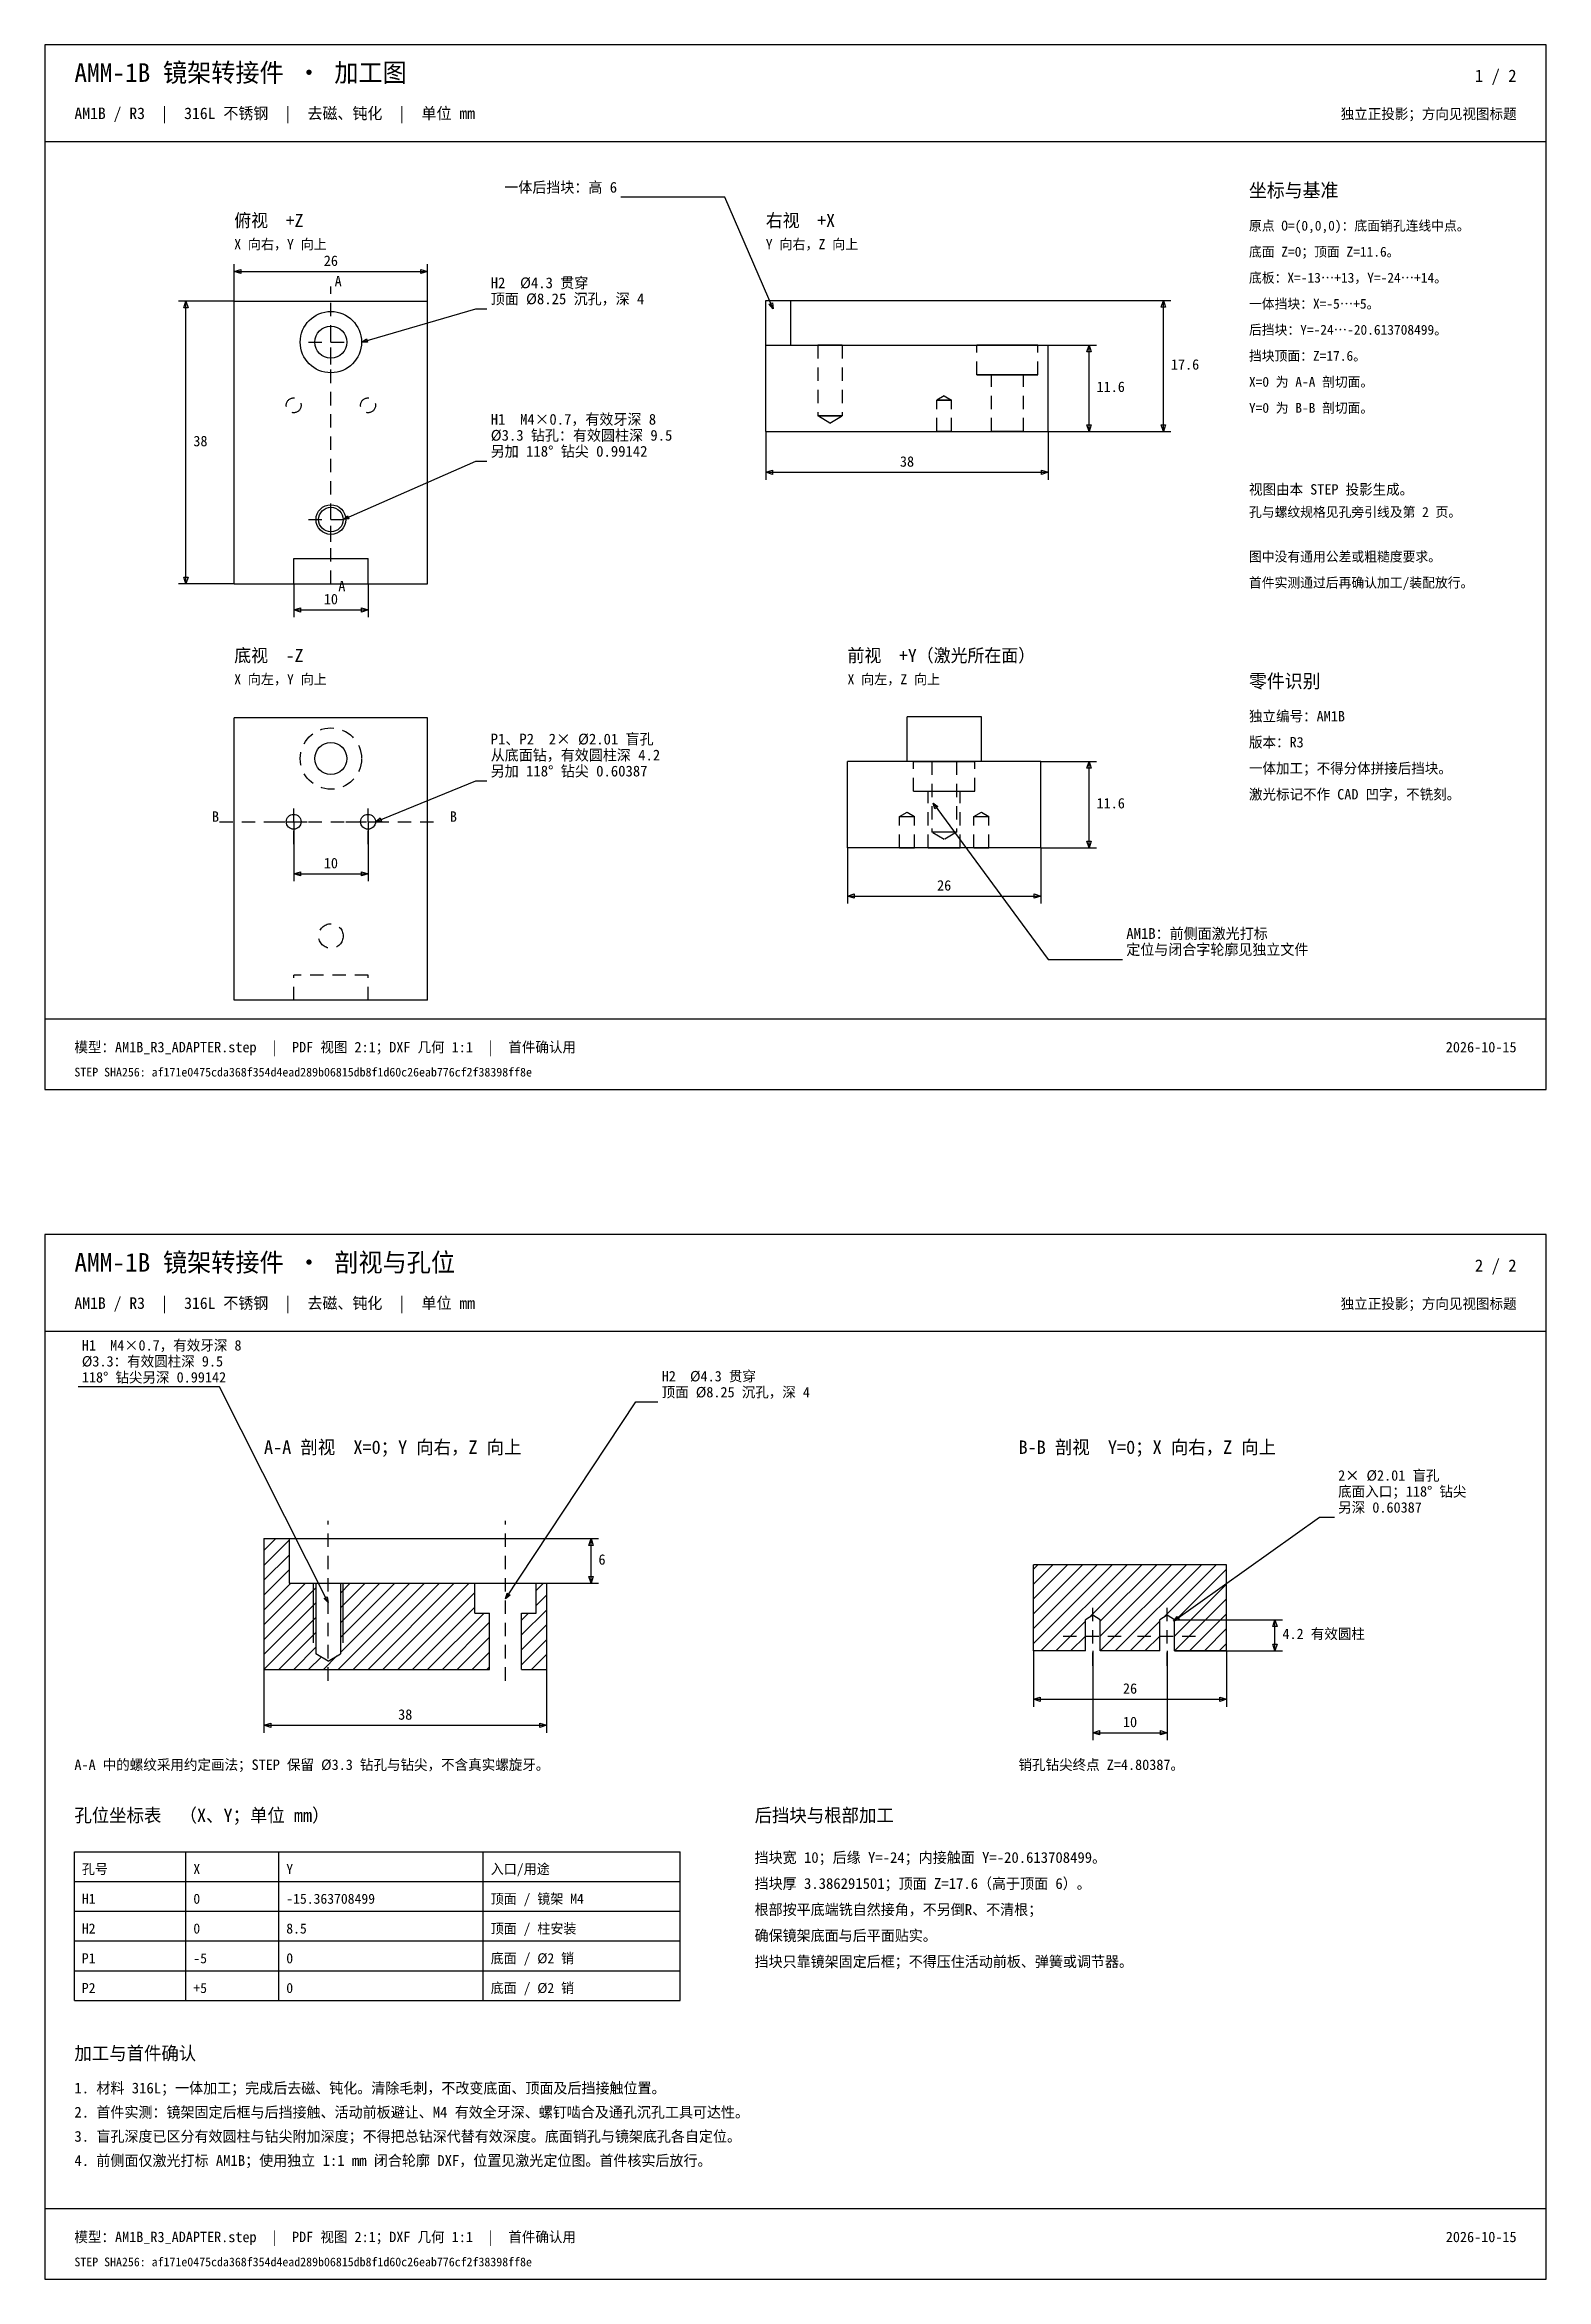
# Model space of a CAD drawing. Header units: millimetres. Extents: x 4 to 206, y -156 to 144.
import ezdxf
from ezdxf.enums import TextEntityAlignment as Align

# ---------------------------------------------------------------- set-up
doc = ezdxf.new("R2010")
doc.units = ezdxf.units.MM
doc.linetypes.add('HIDDEN_DASH', pattern=[3, 1.8, -1.2])
for name, color, linetype in [('ANNOTATION', 7, 'Continuous'), ('GEOMETRY', 7, 'Continuous'), ('HATCH', 8, 'Continuous'), ('HIDDEN', 8, 'HIDDEN_DASH'), ('SECTION', 7, 'Continuous'), ('THREAD', 7, 'Continuous')]:
    doc.layers.add(name, color=color, linetype=linetype)

msp = doc.modelspace()

# ---------------------------------------------------------------- linework, layer by layer
at = {"layer": 'ANNOTATION'}
for p, q in [((4, 131.5), (206, 131.5)), ((95.5, 124), (81.5, 124)), ((102, 109), (95.5, 124)), ((29.5, 110), (29.5, 115)), ((55.5, 110), (55.5, 115)), ((29.5, 114), (55.5, 114)), ((29.5, 110), (22, 110)), ((23, 72), (23, 110)), ((46.62, 104.5), (62, 109)), ((62, 109), (63.5, 109)), ((101, 110.1), (155.5, 110.1)), ((154.5, 92.5), (154.5, 110.1)), ((139, 104.1), (145.5, 104.1)), ((144.5, 92.5), (144.5, 104.1)), ((101, 92.5), (101, 86)), ((101, 92.5), (155.5, 92.5)), ((139, 92.5), (139, 86)), ((139, 92.5), (145.5, 92.5)), ((44.15, 80.64), (62, 88.5)), ((62, 88.5), (63.5, 88.5)), ((101, 87), (139, 87)), ((29.5, 72), (22, 72)), ((37.5, 72), (37.5, 67.5)), ((47.5, 72), (47.5, 67.5)), ((37.5, 68.5), (47.5, 68.5)), ((138, 48.1), (145.5, 48.1)), ((144.5, 36.5), (144.5, 48.1)), ((48.51, 40), (62, 45.5)), ((62, 45.5), (63.5, 45.5)), ((123.5, 42.5), (139, 21.5)), ((37.5, 40), (37.5, 32)), ((47.5, 40), (47.5, 32)), ((112, 36.5), (112, 29)), ((138, 36.5), (138, 29)), ((138, 36.5), (145.5, 36.5)), ((37.5, 33), (47.5, 33)), ((112, 30), (138, 30)), ((139, 21.5), (149, 21.5)), ((4, 13.5), (206, 13.5)), ((4, -28.5), (206, -28.5)), ((27.5, -36), (8.5, -36)), ((42.13, -65), (27.5, -36)), ((66, -64.5), (83.5, -38)), ((83.5, -38), (86.5, -38)), ((155.85, -67.5), (175.5, -53.5)), ((175.5, -53.5), (177.5, -53.5)), ((36.88, -56.4), (78.5, -56.4)), ((77.5, -62.4), (77.5, -56.4)), ((36.88, -62.4), (78.5, -62.4)), ((156, -67.3), (170.5, -67.3)), ((169.5, -71.5), (169.5, -67.3)), ((137, -71.5), (137, -79)), ((145, -71.5), (145, -83.5)), ((155, -71.5), (155, -83.5)), ((156, -71.5), (170.5, -71.5)), ((163, -71.5), (163, -79)), ((33.5, -74), (33.5, -82.5)), ((71.5, -74), (71.5, -82.5)), ((137, -78), (163, -78)), ((33.5, -81.5), (71.5, -81.5)), ((145, -82.5), (155, -82.5)), ((8, -98.5), (89.5, -98.5)), ((8, -118.5), (8, -98.5)), ((23, -118.5), (23, -98.5)), ((35.5, -118.5), (35.5, -98.5)), ((63, -118.5), (63, -98.5)), ((89.5, -118.5), (89.5, -98.5)), ((8, -102.5), (89.5, -102.5)), ((8, -106.5), (89.5, -106.5)), ((8, -110.5), (89.5, -110.5)), ((8, -114.5), (89.5, -114.5)), ((8, -118.5), (89.5, -118.5)), ((4, -146.5), (206, -146.5))]:
    msp.add_line(p, q, dxfattribs=at)
for points in [[(4, 4), (206, 4), (206, 144.5), (4, 144.5)], [(29.5, 114), (30.4, 114.29), (30.4, 113.71)], [(55.5, 114), (54.6, 113.71), (54.6, 114.29)], [(23, 110), (23.29, 109.1), (22.71, 109.1)], [(102, 109), (101.48, 109.59), (101.92, 109.78)], [(154.5, 110.1), (154.79, 109.2), (154.21, 109.2)], [(46.62, 104.5), (47.28, 104.94), (47.41, 104.48)], [(144.5, 104.1), (144.79, 103.2), (144.21, 103.2)], [(144.5, 92.5), (144.21, 93.4), (144.79, 93.4)], [(154.5, 92.5), (154.21, 93.4), (154.79, 93.4)], [(101, 87), (101.9, 87.29), (101.9, 86.71)], [(139, 87), (138.1, 86.71), (138.1, 87.29)], [(44.15, 80.64), (44.74, 81.16), (44.93, 80.72)], [(23, 72), (22.71, 72.9), (23.29, 72.9)], [(37.5, 68.5), (38.4, 68.79), (38.4, 68.21)], [(47.5, 68.5), (46.6, 68.21), (46.6, 68.79)], [(144.5, 48.1), (144.79, 47.2), (144.21, 47.2)], [(123.5, 42.5), (124.14, 42.04), (123.75, 41.75)], [(48.51, 40), (49.11, 40.51), (49.29, 40.06)], [(144.5, 36.5), (144.21, 37.4), (144.79, 37.4)], [(37.5, 33), (38.4, 33.29), (38.4, 32.71)], [(47.5, 33), (46.6, 32.71), (46.6, 33.29)], [(112, 30), (112.9, 30.29), (112.9, 29.71)], [(138, 30), (137.1, 29.71), (137.1, 30.29)], [(4, -156), (206, -156), (206, -15.5), (4, -15.5)], [(77.5, -56.4), (77.79, -57.3), (77.21, -57.3)], [(77.5, -62.4), (77.21, -61.5), (77.79, -61.5)], [(42.13, -65), (41.58, -64.44), (42.01, -64.22)], [(66, -64.5), (66.21, -63.74), (66.61, -64.01)], [(155.85, -67.5), (156.32, -66.87), (156.6, -67.26)], [(169.5, -67.3), (169.79, -68.2), (169.21, -68.2)], [(169.5, -71.5), (169.21, -70.6), (169.79, -70.6)], [(137, -78), (137.9, -77.71), (137.9, -78.29)], [(163, -78), (162.1, -78.29), (162.1, -77.71)], [(33.5, -81.5), (34.4, -81.21), (34.4, -81.79)], [(71.5, -81.5), (70.6, -81.79), (70.6, -81.21)], [(145, -82.5), (145.9, -82.21), (145.9, -82.79)], [(155, -82.5), (154.1, -82.79), (154.1, -82.21)]]:
    msp.add_lwpolyline(points, close=True, dxfattribs=at)
at = {"layer": 'GEOMETRY'}
for p, q in [((29.5, 72), (29.5, 110)), ((29.5, 110), (55.5, 110)), ((55.5, 72), (55.5, 110)), ((101, 104.1), (101, 110.1)), ((101, 110.1), (104.39, 110.1)), ((104.39, 104.1), (104.39, 110.1)), ((101, 92.5), (101, 104.1)), ((101, 104.1), (139, 104.1)), ((139, 92.5), (139, 104.1)), ((101, 92.5), (139, 92.5)), ((37.5, 72), (37.5, 75.39)), ((37.5, 75.39), (47.5, 75.39)), ((47.5, 72), (47.5, 75.39)), ((29.5, 72), (37.5, 72)), ((37.5, 72), (47.5, 72)), ((47.5, 72), (55.5, 72)), ((130, 54.1), (120, 54.1)), ((120, 48.1), (120, 54.1)), ((130, 48.1), (130, 54.1)), ((55.5, 54), (29.5, 54)), ((29.5, 16), (29.5, 54)), ((55.5, 16), (55.5, 54)), ((138, 48.1), (112, 48.1)), ((112, 36.5), (112, 48.1)), ((138, 36.5), (138, 48.1)), ((138, 36.5), (112, 36.5)), ((55.5, 16), (29.5, 16))]:
    msp.add_line(p, q, dxfattribs=at)
for centre, radius in [((42.5, 104.5), 4.12), ((42.5, 104.5), 2.15), ((42.5, 80.64), 1.65), ((42.5, 48.5), 2.15), ((37.5, 40), 1), ((47.5, 40), 1)]:
    msp.add_circle(centre, radius, dxfattribs=at)
at = {"layer": 'HATCH'}
for points in [[(33.5, -58), (35.1, -56.4)], [(33.5, -60), (36.89, -56.61)], [(33.5, -62), (36.89, -58.61)], [(137, -70.5), (147.6, -59.9)], [(137, -68.5), (145.6, -59.9)], [(137, -66.5), (143.6, -59.9)], [(137, -64.5), (141.6, -59.9)], [(137, -62.5), (139.6, -59.9)], [(137, -60.5), (137.6, -59.9)], [(138, -71.5), (149.6, -59.9)], [(144.51, -66.99), (151.6, -59.9)], [(146, -71.5), (157.6, -59.9)], [(146, -69.5), (155.6, -59.9)], [(146, -67.5), (153.6, -59.9)], [(148, -71.5), (159.6, -59.9)], [(154.51, -66.99), (161.6, -59.9)], [(33.5, -64), (36.89, -60.61)], [(33.5, -68), (39.1, -62.4)], [(33.5, -66), (37.1, -62.4)], [(33.5, -70), (40.49, -63.01)], [(43.5, -74), (55.1, -62.4)], [(43.79, -71.71), (53.1, -62.4)], [(43.79, -69.71), (51.1, -62.4)], [(43.79, -67.71), (49.1, -62.4)], [(43.79, -65.71), (47.1, -62.4)], [(43.79, -63.71), (45.1, -62.4)], [(45.5, -74), (57.1, -62.4)], [(47.5, -74), (59.1, -62.4)], [(49.5, -74), (61.1, -62.4)], [(70.12, -63.38), (71.1, -62.4)], [(156, -67.5), (163, -60.5)], [(156, -69.5), (163, -62.5)], [(33.5, -72), (40.49, -65.01)], [(51.5, -74), (61.88, -63.62)], [(53.5, -74), (61.88, -65.62)], [(68.15, -69.35), (71.5, -66)], [(70.12, -65.38), (71.5, -64)], [(156, -71.5), (163, -64.5)], [(33.5, -74), (40.49, -67.01)], [(35.5, -74), (40.49, -69.01)], [(55.5, -74), (63.1, -66.4)], [(57.5, -74), (63.85, -67.65)], [(68.15, -67.35), (69.1, -66.4)], [(68.15, -71.35), (71.5, -68)], [(140, -71.5), (144, -67.5)], [(150, -71.5), (154, -67.5)], [(158, -71.5), (163, -66.5)], [(160, -71.5), (163, -68.5)], [(37.5, -74), (40.49, -71.01)], [(59.5, -74), (63.85, -69.65)], [(61.5, -74), (63.85, -71.65)], [(68.15, -73.35), (71.5, -70)], [(69.5, -74), (71.5, -72)], [(142, -71.5), (144, -69.5)], [(152, -71.5), (154, -69.5)], [(162, -71.5), (163, -70.5)], [(39.5, -74), (41.18, -72.32)], [(41.5, -74), (43.32, -72.18)], [(63.5, -74), (63.85, -73.65)]]:
    msp.add_lwpolyline(points, dxfattribs=at)
at = {"layer": 'HIDDEN'}
for p, q in [((42.5, 72), (42.5, 112)), ((42.5, 101.5), (42.5, 107.5)), ((39.5, 104.5), (45.5, 104.5)), ((101, 104.1), (104.39, 104.1)), ((107.99, 104.1), (107.99, 94.6)), ((111.29, 104.1), (111.29, 94.6)), ((129.38, 100.1), (129.38, 104.1)), ((137.62, 100.1), (137.62, 104.1)), ((131.35, 92.5), (131.35, 100.1)), ((135.65, 92.5), (135.65, 100.1)), ((125, 97.3), (124, 96.7)), ((124, 92.5), (124, 96.7)), ((125, 97.3), (126, 96.7)), ((126, 92.5), (126, 96.7)), ((109.64, 93.61), (107.99, 94.6)), ((109.64, 93.61), (111.29, 94.6)), ((42.5, 77.64), (42.5, 83.64)), ((39.5, 80.64), (45.5, 80.64)), ((29.5, 72), (55.5, 72)), ((120, 48.1), (112, 48.1)), ((130, 48.1), (120, 48.1)), ((120.88, 44.1), (120.88, 48.1)), ((123.35, 48.1), (123.35, 38.6)), ((126.65, 48.1), (126.65, 38.6)), ((129.12, 44.1), (129.12, 48.1)), ((138, 48.1), (130, 48.1)), ((37.5, 37), (37.5, 43)), ((47.5, 37), (47.5, 43)), ((122.85, 36.5), (122.85, 44.1)), ((127.15, 36.5), (127.15, 44.1)), ((27.5, 40), (57.5, 40)), ((34.5, 40), (40.5, 40)), ((44.5, 40), (50.5, 40)), ((119, 40.7), (120, 41.3)), ((119, 36.5), (119, 40.7)), ((120, 41.3), (121, 40.7)), ((121, 36.5), (121, 40.7)), ((129, 40.7), (130, 41.3)), ((129, 36.5), (129, 40.7)), ((130, 41.3), (131, 40.7)), ((131, 36.5), (131, 40.7)), ((125, 37.61), (123.35, 38.6)), ((126.65, 38.6), (125, 37.61)), ((47.5, 19.39), (37.5, 19.39)), ((37.5, 16), (37.5, 19.39)), ((47.5, 16), (47.5, 19.39)), ((37.5, 16), (29.5, 16)), ((47.5, 16), (37.5, 16)), ((55.5, 16), (47.5, 16)), ((42.14, -75.5), (42.14, -54)), ((66, -75.5), (66, -54)), ((145, -73.5), (145, -65.5)), ((155, -73.5), (155, -65.5)), ((141, -69.5), (149, -69.5)), ((151, -69.5), (159, -69.5))]:
    msp.add_line(p, q, dxfattribs=at)
for points in [[(111.29, 104.1), (111.24, 104.1), (111.12, 104.1), (110.93, 104.1), (110.67, 104.1), (110.35, 104.1), (110, 104.1), (109.64, 104.1), (109.27, 104.1), (108.92, 104.1), (108.61, 104.1), (108.35, 104.1), (108.15, 104.1), (108.03, 104.1), (107.99, 104.1)], [(107.99, 104.1), (108, 104.1), (108.03, 104.1), (108.08, 104.1), (108.15, 104.1), (108.24, 104.1), (108.35, 104.1), (108.47, 104.1), (108.61, 104.1), (108.76, 104.1), (108.92, 104.1), (109.09, 104.1), (109.27, 104.1), (109.45, 104.1), (109.64, 104.1)], [(109.64, 104.1), (109.82, 104.1), (110, 104.1), (110.18, 104.1), (110.35, 104.1), (110.51, 104.1), (110.67, 104.1), (110.8, 104.1), (110.93, 104.1), (111.03, 104.1), (111.12, 104.1), (111.19, 104.1), (111.24, 104.1), (111.28, 104.1), (111.29, 104.1)], [(137.62, 104.1), (137.52, 104.1), (137.22, 104.1), (136.73, 104.1), (136.07, 104.1), (135.29, 104.1), (134.42, 104.1), (133.5, 104.1), (132.58, 104.1), (131.71, 104.1), (130.93, 104.1), (130.27, 104.1), (129.78, 104.1), (129.48, 104.1), (129.38, 104.1)], [(129.38, 104.1), (129.4, 104.1), (129.48, 104.1), (129.61, 104.1), (129.78, 104.1), (130.01, 104.1), (130.27, 104.1), (130.58, 104.1), (130.93, 104.1), (131.31, 104.1), (131.71, 104.1), (132.14, 104.1), (132.58, 104.1), (133.04, 104.1), (133.5, 104.1)], [(133.5, 104.1), (133.96, 104.1), (134.42, 104.1), (134.86, 104.1), (135.29, 104.1), (135.69, 104.1), (136.07, 104.1), (136.42, 104.1), (136.73, 104.1), (136.99, 104.1), (137.22, 104.1), (137.39, 104.1), (137.52, 104.1), (137.6, 104.1), (137.62, 104.1)], [(137.62, 100.1), (137.52, 100.1), (137.22, 100.1), (136.73, 100.1), (136.07, 100.1), (135.29, 100.1), (134.42, 100.1), (133.5, 100.1), (132.58, 100.1), (131.71, 100.1), (130.93, 100.1), (130.27, 100.1), (129.78, 100.1), (129.48, 100.1), (129.38, 100.1)], [(129.38, 100.1), (129.4, 100.1), (129.48, 100.1), (129.61, 100.1), (129.78, 100.1), (130.01, 100.1), (130.27, 100.1), (130.58, 100.1), (130.93, 100.1), (131.31, 100.1), (131.71, 100.1), (132.14, 100.1), (132.58, 100.1), (133.04, 100.1), (133.5, 100.1)], [(135.65, 100.1), (135.6, 100.1), (135.44, 100.1), (135.18, 100.1), (134.84, 100.1), (134.43, 100.1), (133.98, 100.1), (133.5, 100.1), (133.02, 100.1), (132.57, 100.1), (132.16, 100.1), (131.82, 100.1), (131.56, 100.1), (131.4, 100.1), (131.35, 100.1)], [(131.35, 100.1), (131.36, 100.1), (131.4, 100.1), (131.47, 100.1), (131.56, 100.1), (131.68, 100.1), (131.82, 100.1), (131.98, 100.1), (132.16, 100.1), (132.36, 100.1), (132.57, 100.1), (132.79, 100.1), (133.02, 100.1), (133.26, 100.1), (133.5, 100.1)], [(133.5, 100.1), (133.96, 100.1), (134.42, 100.1), (134.86, 100.1), (135.29, 100.1), (135.69, 100.1), (136.07, 100.1), (136.42, 100.1), (136.73, 100.1), (136.99, 100.1), (137.22, 100.1), (137.39, 100.1), (137.52, 100.1), (137.6, 100.1), (137.62, 100.1)], [(133.5, 100.1), (133.74, 100.1), (133.98, 100.1), (134.21, 100.1), (134.43, 100.1), (134.64, 100.1), (134.84, 100.1), (135.02, 100.1), (135.18, 100.1), (135.32, 100.1), (135.44, 100.1), (135.53, 100.1), (135.6, 100.1), (135.64, 100.1), (135.65, 100.1)], [(126, 96.7), (125.98, 96.7), (125.91, 96.7), (125.79, 96.7), (125.63, 96.7), (125.44, 96.7), (125.22, 96.7), (125, 96.7), (124.78, 96.7), (124.56, 96.7), (124.37, 96.7), (124.21, 96.7), (124.09, 96.7), (124.02, 96.7), (124, 96.7)], [(124, 96.7), (124, 96.7), (124.02, 96.7), (124.05, 96.7), (124.09, 96.7), (124.15, 96.7), (124.21, 96.7), (124.29, 96.7), (124.37, 96.7), (124.47, 96.7), (124.56, 96.7), (124.67, 96.7), (124.78, 96.7), (124.89, 96.7), (125, 96.7)], [(125, 96.7), (125.11, 96.7), (125.22, 96.7), (125.33, 96.7), (125.44, 96.7), (125.53, 96.7), (125.63, 96.7), (125.71, 96.7), (125.79, 96.7), (125.85, 96.7), (125.91, 96.7), (125.95, 96.7), (125.98, 96.7), (126, 96.7), (126, 96.7)], [(111.29, 94.6), (111.24, 94.6), (111.12, 94.6), (110.93, 94.6), (110.67, 94.6), (110.35, 94.6), (110, 94.6), (109.64, 94.6), (109.27, 94.6), (108.92, 94.6), (108.61, 94.6), (108.35, 94.6), (108.15, 94.6), (108.03, 94.6), (107.99, 94.6)], [(107.99, 94.6), (108, 94.6), (108.03, 94.6), (108.08, 94.6), (108.15, 94.6), (108.24, 94.6), (108.35, 94.6), (108.47, 94.6), (108.61, 94.6), (108.76, 94.6), (108.92, 94.6), (109.09, 94.6), (109.27, 94.6), (109.45, 94.6), (109.64, 94.6)], [(109.64, 94.6), (109.82, 94.6), (110, 94.6), (110.18, 94.6), (110.35, 94.6), (110.51, 94.6), (110.67, 94.6), (110.8, 94.6), (110.93, 94.6), (111.03, 94.6), (111.12, 94.6), (111.19, 94.6), (111.24, 94.6), (111.28, 94.6), (111.29, 94.6)], [(126, 92.5), (125.98, 92.5), (125.91, 92.5), (125.79, 92.5), (125.63, 92.5), (125.44, 92.5), (125.22, 92.5), (125, 92.5), (124.78, 92.5), (124.56, 92.5), (124.37, 92.5), (124.21, 92.5), (124.09, 92.5), (124.02, 92.5), (124, 92.5)], [(124, 92.5), (124, 92.5), (124.02, 92.5), (124.05, 92.5), (124.09, 92.5), (124.15, 92.5), (124.21, 92.5), (124.29, 92.5), (124.37, 92.5), (124.47, 92.5), (124.56, 92.5), (124.67, 92.5), (124.78, 92.5), (124.89, 92.5), (125, 92.5)], [(125, 92.5), (125.11, 92.5), (125.22, 92.5), (125.33, 92.5), (125.44, 92.5), (125.53, 92.5), (125.63, 92.5), (125.71, 92.5), (125.79, 92.5), (125.85, 92.5), (125.91, 92.5), (125.95, 92.5), (125.98, 92.5), (126, 92.5), (126, 92.5)], [(135.65, 92.5), (135.6, 92.5), (135.44, 92.5), (135.18, 92.5), (134.84, 92.5), (134.43, 92.5), (133.98, 92.5), (133.5, 92.5), (133.02, 92.5), (132.57, 92.5), (132.16, 92.5), (131.82, 92.5), (131.56, 92.5), (131.4, 92.5), (131.35, 92.5)], [(131.35, 92.5), (131.36, 92.5), (131.4, 92.5), (131.47, 92.5), (131.56, 92.5), (131.68, 92.5), (131.82, 92.5), (131.98, 92.5), (132.16, 92.5), (132.36, 92.5), (132.57, 92.5), (132.79, 92.5), (133.02, 92.5), (133.26, 92.5), (133.5, 92.5)], [(133.5, 92.5), (133.74, 92.5), (133.98, 92.5), (134.21, 92.5), (134.43, 92.5), (134.64, 92.5), (134.84, 92.5), (135.02, 92.5), (135.18, 92.5), (135.32, 92.5), (135.44, 92.5), (135.53, 92.5), (135.6, 92.5), (135.64, 92.5), (135.65, 92.5)], [(120.88, 48.1), (120.98, 48.1), (121.28, 48.1), (121.77, 48.1), (122.43, 48.1), (123.21, 48.1), (124.08, 48.1), (125, 48.1), (125.92, 48.1), (126.79, 48.1), (127.57, 48.1), (128.23, 48.1), (128.72, 48.1), (129.02, 48.1), (129.12, 48.1)], [(126.65, 48.1), (126.61, 48.1), (126.49, 48.1), (126.29, 48.1), (126.03, 48.1), (125.72, 48.1), (125.37, 48.1), (125, 48.1), (124.63, 48.1), (124.28, 48.1), (123.97, 48.1), (123.71, 48.1), (123.51, 48.1), (123.39, 48.1), (123.35, 48.1)], [(120.88, 44.1), (120.98, 44.1), (121.28, 44.1), (121.77, 44.1), (122.43, 44.1), (123.21, 44.1), (124.08, 44.1), (125, 44.1), (125.92, 44.1), (126.79, 44.1), (127.57, 44.1), (128.23, 44.1), (128.72, 44.1), (129.02, 44.1), (129.12, 44.1)], [(122.85, 44.1), (122.9, 44.1), (123.06, 44.1), (123.32, 44.1), (123.66, 44.1), (124.07, 44.1), (124.52, 44.1), (125, 44.1), (125.48, 44.1), (125.93, 44.1), (126.34, 44.1), (126.68, 44.1), (126.94, 44.1), (127.1, 44.1), (127.15, 44.1)], [(119, 40.7), (119.02, 40.7), (119.09, 40.7), (119.21, 40.7), (119.37, 40.7), (119.56, 40.7), (119.78, 40.7), (120, 40.7), (120.22, 40.7), (120.44, 40.7), (120.63, 40.7), (120.79, 40.7), (120.91, 40.7), (120.98, 40.7), (121, 40.7)], [(129, 40.7), (129.02, 40.7), (129.09, 40.7), (129.21, 40.7), (129.37, 40.7), (129.56, 40.7), (129.78, 40.7), (130, 40.7), (130.22, 40.7), (130.44, 40.7), (130.63, 40.7), (130.79, 40.7), (130.91, 40.7), (130.98, 40.7), (131, 40.7)], [(119, 36.5), (119.02, 36.5), (119.09, 36.5), (119.21, 36.5), (119.37, 36.5), (119.56, 36.5), (119.78, 36.5), (120, 36.5), (120.22, 36.5), (120.44, 36.5), (120.63, 36.5), (120.79, 36.5), (120.91, 36.5), (120.98, 36.5), (121, 36.5)], [(122.85, 36.5), (122.9, 36.5), (123.06, 36.5), (123.32, 36.5), (123.66, 36.5), (124.07, 36.5), (124.52, 36.5), (125, 36.5), (125.48, 36.5), (125.93, 36.5), (126.34, 36.5), (126.68, 36.5), (126.94, 36.5), (127.1, 36.5), (127.15, 36.5)], [(126.65, 38.6), (126.61, 38.6), (126.49, 38.6), (126.29, 38.6), (126.03, 38.6), (125.72, 38.6), (125.37, 38.6), (125, 38.6), (124.63, 38.6), (124.28, 38.6), (123.97, 38.6), (123.71, 38.6), (123.51, 38.6), (123.39, 38.6), (123.35, 38.6)], [(129, 36.5), (129.02, 36.5), (129.09, 36.5), (129.21, 36.5), (129.37, 36.5), (129.56, 36.5), (129.78, 36.5), (130, 36.5), (130.22, 36.5), (130.44, 36.5), (130.63, 36.5), (130.79, 36.5), (130.91, 36.5), (130.98, 36.5), (131, 36.5)]]:
    msp.add_lwpolyline(points, dxfattribs=at)
for centre, radius in [((37.5, 96), 1), ((47.5, 96), 1), ((42.5, 48.5), 4.12), ((42.5, 24.64), 1.65)]:
    msp.add_circle(centre, radius, dxfattribs=at)
at = {"layer": 'SECTION'}
for points in [[(33.5, -56.4), (33.5, -74)], [(33.5, -56.4), (36.89, -56.4)], [(36.89, -56.4), (36.89, -62.4)], [(137, -71.5), (137, -59.9)], [(163, -59.9), (137, -59.9)], [(163, -71.5), (163, -59.9)], [(36.89, -62.4), (40.49, -62.4)], [(40.49, -62.4), (40.49, -71.9)], [(43.79, -62.4), (61.88, -62.4)], [(43.79, -62.4), (43.79, -71.9)], [(61.88, -66.4), (61.88, -62.4)], [(70.12, -62.4), (71.5, -62.4)], [(70.12, -66.4), (70.12, -62.4)], [(71.5, -62.4), (71.5, -74)], [(61.88, -66.4), (63.85, -66.4)], [(63.85, -74), (63.85, -66.4)], [(68.15, -74), (68.15, -66.4)], [(68.15, -66.4), (70.12, -66.4)], [(145, -66.7), (144, -67.3)], [(144, -71.5), (144, -67.3)], [(146, -67.3), (145, -66.7)], [(146, -71.5), (146, -67.3)], [(155, -66.7), (154, -67.3)], [(154, -71.5), (154, -67.3)], [(156, -67.3), (155, -66.7)], [(156, -71.5), (156, -67.3)], [(42.14, -72.89), (40.49, -71.9)], [(42.14, -72.89), (43.79, -71.9)], [(144, -71.5), (137, -71.5)], [(154, -71.5), (146, -71.5)], [(163, -71.5), (156, -71.5)], [(33.5, -74), (63.85, -74)], [(68.15, -74), (71.5, -74)]]:
    msp.add_lwpolyline(points, dxfattribs=at)
at = {"layer": 'THREAD'}
for p, q in [((40.14, -70.4), (40.14, -62.4)), ((44.14, -70.4), (44.14, -62.4))]:
    msp.add_line(p, q, dxfattribs=at)
msp.add_circle((42.5, 80.64), 2, dxfattribs=at)

# ---------------------------------------------------------------- texts
at = {"layer": 'ANNOTATION'}
for s, height, p in [('AMM-1B 镜架转接件 · 加工图', 2.5, (8, 139.5)), ('AM1B / R3  |  316L 不锈钢  |  去磁、钝化  |  单位 mm', 1.55, (8, 134.5)), ('坐标与基准', 1.85, (166, 124)), ('俯视  +Z', 1.75, (29.5, 120)), ('右视  +X', 1.75, (101, 120)), ('原点 O=(0,0,0)：底面销孔连线中点。', 1.325, (166, 119.5)), ('X 向右，Y 向上', 1.35, (29.5, 117)), ('Y 向右，Z 向上', 1.35, (101, 117)), ('底面 Z=0；顶面 Z=11.6。', 1.325, (166, 116)), ('A', 1.4, (43, 112)), ('顶面 Ø8.25 沉孔，深 4', 1.45, (64, 109.6)), ('H2  Ø4.3 贯穿', 1.45, (64, 111.75)), ('底板：X=-13…+13，Y=-24…+14。', 1.325, (166, 112.5)), ('一体挡块：X=-5…+5。', 1.325, (166, 109)), ('后挡块：Y=-24…-20.613708499。', 1.325, (166, 105.5)), ('17.6', 1.4, (155.5, 100.8)), ('挡块顶面：Z=17.6。', 1.325, (166, 102)), ('11.6', 1.4, (145.5, 97.8)), ('X=0 为 A-A 剖切面。', 1.325, (166, 98.5)), ('Y=0 为 B-B 剖切面。', 1.325, (166, 95)), ('H1  M4×0.7，有效牙深 8', 1.45, (64, 93.4)), ('38', 1.4, (24, 90.5)), ('另加 118° 钻尖 0.99142', 1.45, (64, 89.1)), ('Ø3.3 钻孔：有效圆柱深 9.5', 1.45, (64, 91.25)), ('视图由本 STEP 投影生成。', 1.4, (166, 84)), ('孔与螺纹规格见孔旁引线及第 2 页。', 1.325, (166, 81)), ('图中没有通用公差或粗糙度要求。', 1.325, (166, 75)), ('A', 1.4, (43.5, 71)), ('首件实测通过后再确认加工/装配放行。', 1.325, (166, 71.5)), ('底视  -Z', 1.75, (29.5, 61.5)), ('前视  +Y（激光所在面）', 1.75, (112, 61.5)), ('零件识别', 1.85, (166, 58)), ('X 向左，Y 向上', 1.35, (29.5, 58.5)), ('X 向左，Z 向上', 1.35, (112, 58.5)), ('独立编号：AM1B', 1.4, (166, 53.5)), ('P1、P2  2× Ø2.01 盲孔', 1.45, (64, 50.4)), ('版本：R3', 1.4, (166, 50)), ('从底面钻，有效圆柱深 4.2', 1.45, (64, 48.25)), ('一体加工；不得分体拼接后挡块。', 1.4, (166, 46.5)), ('另加 118° 钻尖 0.60387', 1.45, (64, 46.1)), ('11.6', 1.4, (145.5, 41.8)), ('激光标记不作 CAD 凹字，不铣刻。', 1.4, (166, 43)), ('B', 1.4, (26.5, 40)), ('B', 1.4, (58.5, 40)), ('AM1B：前侧面激光打标', 1.45, (149.5, 24.25)), ('定位与闭合字轮廓见独立文件', 1.45, (149.5, 22.1)), ('模型：AM1B_R3_ADAPTER.step  |  PDF 视图 2:1；DXF 几何 1:1  |  首件确认用', 1.4, (8, 9)), ('STEP SHA256: af171e0475cda368f354d4ead289b06815db8f1d60c26eab776cf2f38398ff8e', 1.175, (8, 5.75)), ('AMM-1B 镜架转接件 · 剖视与孔位', 2.5, (8, -20.5)), ('AM1B / R3  |  316L 不锈钢  |  去磁、钝化  |  单位 mm', 1.55, (8, -25.5)), ('H1  M4×0.7，有效牙深 8', 1.4, (9, -31.1)), ('Ø3.3：有效圆柱深 9.5', 1.4, (9, -33.25)), ('118° 钻尖另深 0.99142', 1.4, (9, -35.4)), ('顶面 Ø8.25 沉孔，深 4', 1.4, (87, -37.4)), ('H2  Ø4.3 贯穿', 1.4, (87, -35.25)), ('A-A 剖视  X=0；Y 向右，Z 向上', 1.8, (33.5, -45)), ('B-B 剖视  Y=0；X 向右，Z 向上', 1.8, (135, -45)), ('2× Ø2.01 盲孔', 1.4, (178, -48.6)), ('底面入口；118° 钻尖', 1.4, (178, -50.75)), ('另深 0.60387', 1.4, (178, -52.9)), ('6', 1.4, (78.5, -59.9)), ('4.2 有效圆柱', 1.4, (170.5, -69.9)), ('A-A 中的螺纹采用约定画法；STEP 保留 Ø3.3 钻孔与钻尖，不含真实螺旋牙。', 1.4, (8, -87.5)), ('销孔钻尖终点 Z=4.80387。', 1.4, (135, -87.5)), ('孔位坐标表  （X、Y；单位 mm）', 1.8, (8, -94.5)), ('后挡块与根部加工', 1.8, (99.5, -94.5)), ('挡块宽 10；后缘 Y=-24；内接触面 Y=-20.613708499。', 1.45, (99.5, -100)), ('孔号', 1.35, (9, -101.5)), ('X', 1.35, (24, -101.5)), ('Y', 1.35, (36.5, -101.5)), ('入口/用途', 1.35, (64, -101.5)), ('挡块厚 3.386291501；顶面 Z=17.6（高于顶面 6）。', 1.45, (99.5, -103.5)), ('H1', 1.35, (9, -105.5)), ('0', 1.35, (24, -105.5)), ('-15.363708499', 1.35, (36.5, -105.5)), ('顶面 / 镜架 M4', 1.35, (64, -105.5)), ('H2', 1.35, (9, -109.5)), ('0', 1.35, (24, -109.5)), ('8.5', 1.35, (36.5, -109.5)), ('顶面 / 柱安装', 1.35, (64, -109.5)), ('根部按平底端铣自然接角，不另倒R、不清根；', 1.45, (99.5, -107)), ('确保镜架底面与后平面贴实。', 1.45, (99.5, -110.5)), ('P1', 1.35, (9, -113.5)), ('-5', 1.35, (24, -113.5)), ('0', 1.35, (36.5, -113.5)), ('底面 / Ø2 销', 1.35, (64, -113.5)), ('挡块只靠镜架固定后框；不得压住活动前板、弹簧或调节器。', 1.45, (99.5, -114)), ('P2', 1.35, (9, -117.5)), ('+5', 1.35, (24, -117.5)), ('0', 1.35, (36.5, -117.5)), ('底面 / Ø2 销', 1.35, (64, -117.5)), ('加工与首件确认', 1.8, (8, -126.5)), ('1. 材料 316L；一体加工；完成后去磁、钝化。清除毛刺，不改变底面、顶面及后挡接触位置。', 1.45, (8, -131)), ('2. 首件实测：镜架固定后框与后挡接触、活动前板避让、M4 有效全牙深、螺钉啮合及通孔沉孔工具可达性。', 1.45, (8, -134.25)), ('3. 盲孔深度已区分有效圆柱与钻尖附加深度；不得把总钻深代替有效深度。底面销孔与镜架底孔各自定位。', 1.45, (8, -137.5)), ('4. 前侧面仅激光打标 AM1B；使用独立 1:1 mm 闭合轮廓 DXF，位置见激光定位图。首件核实后放行。', 1.45, (8, -140.75)), ('模型：AM1B_R3_ADAPTER.step  |  PDF 视图 2:1；DXF 几何 1:1  |  首件确认用', 1.4, (8, -151)), ('STEP SHA256: af171e0475cda368f354d4ead289b06815db8f1d60c26eab776cf2f38398ff8e', 1.175, (8, -154.25))]:
    msp.add_text(s, height=height, dxfattribs=at).set_placement(p)
for s, height, p in [('1 / 2', 1.65, (202, 139.5)), ('独立正投影；方向见视图标题', 1.4, (202, 134.5)), ('一体后挡块：高 6', 1.45, (81, 124.6)), ('2026-10-15', 1.4, (202, 9)), ('2 / 2', 1.65, (202, -20.5)), ('独立正投影；方向见视图标题', 1.4, (202, -25.5)), ('2026-10-15', 1.4, (202, -151))]:
    msp.add_text(s, height=height, dxfattribs=at).set_placement(p, align=Align.RIGHT)
for s, p in [('26', (42.5, 114.75)), ('38', (120, 87.75)), ('10', (42.5, 69.25)), ('10', (42.5, 33.75)), ('26', (125, 30.75)), ('26', (150, -77.25)), ('38', (52.5, -80.75)), ('10', (150, -81.75))]:
    msp.add_text(s, height=1.4, dxfattribs=at).set_placement(p, align=Align.CENTER)

doc.saveas('drawing.dxf')
